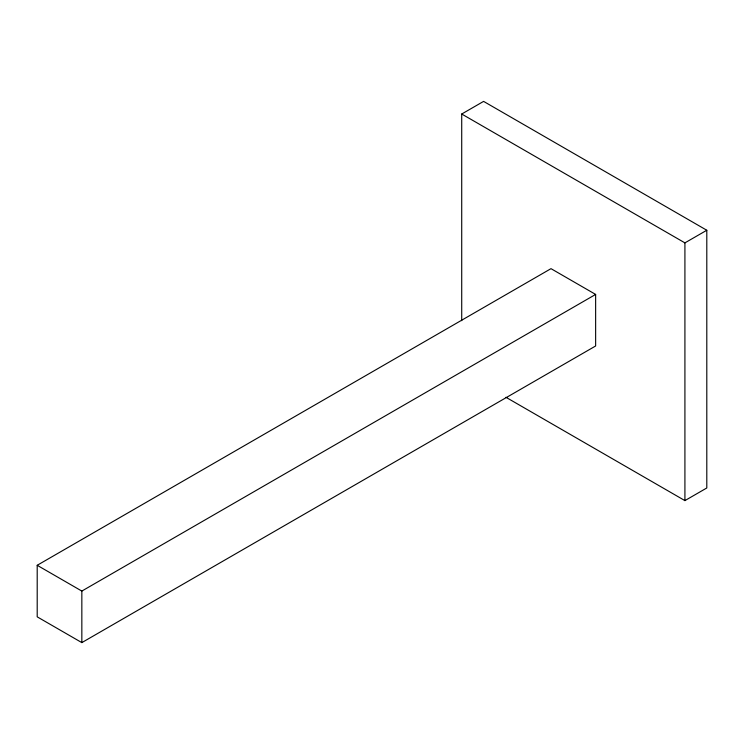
<?xml version="1.0" encoding="UTF-8"?>
<svg xmlns="http://www.w3.org/2000/svg" width="744" height="744" viewBox="0 0 744 744"><rect width="100%" height="100%" fill="white"/><g stroke="black" fill="none" stroke-linecap="round" stroke-linejoin="round"><path stroke-width="1.12" d="M461.717 320.664L461.717 114.018L483.6 101.389L706.8 230.249L706.8 487.98L684.917 500.61L505.957 397.287M37.2 565.291L550.997 268.658L595.637 294.429L595.637 345.979L81.84 642.611L37.2 616.841L37.2 565.291L81.84 591.071L595.637 294.429M461.717 114.018L684.917 242.879L706.8 230.249M684.917 242.879L684.917 500.61M81.84 591.071L81.84 642.611"/></g></svg>
